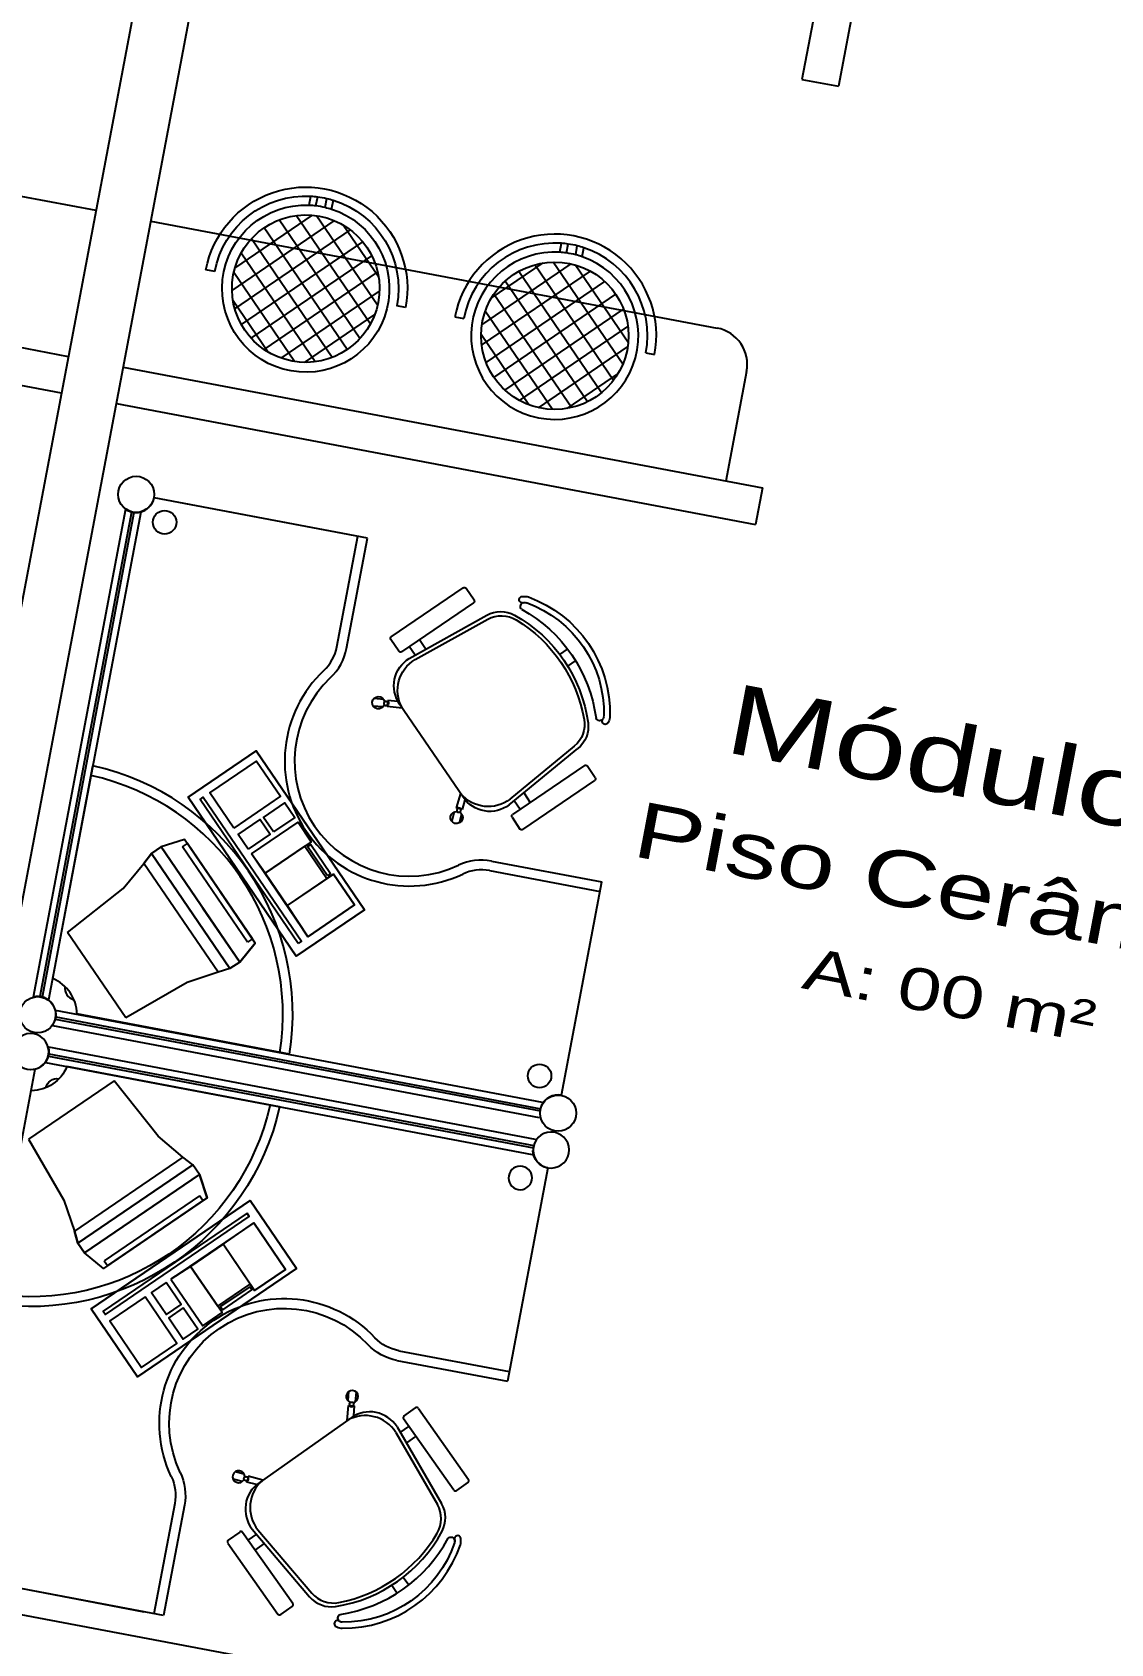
# Model space of a CAD drawing. Header units: inches. Extents: x -18604 to 2753, y -9056 to 3482.
# Drawn here: x -13895.1 to -13604.9, y -2800.9 to -2367.2 of the extents above; entities that cross this region are included whole.
import ezdxf
from ezdxf.enums import TextEntityAlignment as Align

# ---------------------------------------------------------------- set-up
doc = ezdxf.new("R2010")
doc.units = ezdxf.units.IN
for name, color, linetype in [('ESPECARQ', 2, 'Continuous'), ('MOVEIS', 2, 'Continuous'), ('Parede', 6, 'Continuous'), ('Parede Baixo', 4, 'Continuous'), ('TEXTO', 2, 'Continuous')]:
    doc.layers.add(name, color=color, linetype=linetype)
doc.styles.add('REGUA100', font='GOTHIC.TTF', dxfattribs={"width": 1.4})
doc.styles.add('REGUA60', font='GOTHIC.TTF', dxfattribs={"width": 1.4})

# ---------------------------------------------------------------- blocks, each defined once
blk = doc.blocks.new('INDUNI1')
at = {"color": 0, "style": 'REGUA100', "width": 1.4, "flags": 8}
for tag, p in [('NOME1', (0, 0)), ('NOME2', (0, -4.286))]:
    blk.add_attdef(tag, text='', height=2.5, dxfattribs=at).set_placement(p, align=Align.CENTER)
at = {"layer": 'ESPECARQ', "style": 'REGUA60', "width": 1.4}
blk.add_attdef('AREA', text='', height=1.5, dxfattribs=at).set_placement((0, -7.813), align=Align.CENTER)
at = {"layer": 'ESPECARQ', "style": 'REGUA60', "width": 1.4, "flags": 8}
for tag, p in [('PISO', (0, -10.313)), ('REVPAR', (0, -12.813)), ('PEDIR', (0, -15.313))]:
    blk.add_attdef(tag, text='', height=1.5, dxfattribs=at).set_placement(p, align=Align.CENTER)
blk = doc.blocks.new('*X9')
at = {"color": 0}
for p, q in [((6.9425, 8.5689), (7.1715, 8.7978)), ((6.9533, 8.5089), (7.2314, 8.7871)), ((6.9555, 8.6526), (7.0878, 8.7848)), ((7.3601, 8.4791), (7.0644, 8.7748)), ((7.3784, 8.5315), (7.1168, 8.7931)), ((7.3823, 8.5983), (7.1836, 8.797)), ((6.9758, 8.4608), (7.2796, 8.7645)), ((7.0072, 8.4214), (7.319, 8.7332)), ((7.3321, 8.4364), (7.0216, 8.7468)), ((7.3295, 8.7218), (7.3071, 8.7442)), ((7.2959, 8.4018), (6.9871, 8.7107)), ((7.0467, 8.3902), (7.3502, 8.6937)), ((7.2514, 8.3757), (6.9609, 8.6661)), ((7.095, 8.3678), (7.3726, 8.6454)), ((7.1966, 8.3597), (6.945, 8.6114)), ((7.1551, 8.3572), (7.3831, 8.5852)), ((7.1253, 8.3603), (6.9456, 8.5401)), ((7.2395, 8.3708), (7.3695, 8.5009))]:
    blk.add_line(p, q, dxfattribs=at)

msp = doc.modelspace()

# ---------------------------------------------------------------- linework, layer by layer
at = {"layer": 'MOVEIS'}
for p, q in [((-13877.87, -2415.26, 63.44), (-14030.17, -2386.44, 63.44)), ((-13820.58, -2413.77, 63.44), (-13820.08, -2411.35, 63.44)), ((-13818.77, -2413.91, 63.44), (-13818.27, -2411.52, 63.44)), ((-13816.29, -2414.36, 63.44), (-13815.8, -2411.97, 63.44)), ((-13814.55, -2414.84, 63.44), (-13814.06, -2412.44, 63.44)), ((-13863.13, -2418.05, 63.44), (-13710.83, -2446.86, 63.44)), ((-13753.11, -2426.47, 63.44), (-13752.69, -2424.05, 63.44)), ((-13751.31, -2426.65, 63.44), (-13750.9, -2424.25, 63.44)), ((-13748.84, -2427.14, 63.44), (-13748.43, -2424.73, 63.44)), ((-13747.11, -2427.67, 63.44), (-13746.69, -2425.24, 63.44)), ((-13845.98, -2431.61, 63.44), (-13848.34, -2431.17, 63.44)), ((-13794.62, -2441.33, 63.44), (-13796.97, -2440.89, 63.44)), ((-13781.34, -2443.84, 63.44), (-13778.99, -2444.29, 63.44)), ((-13729.98, -2453.56, 63.44), (-13727.62, -2454.01, 63.44)), ((-13702.86, -2458.55, 63.44), (-13708.44, -2488.02, 63.44)), ((-13810.07, -2502.41, 63.44), (-13862.29, -2492.53, 63.44)), ((-13804.88, -2503.39, 63.44), (-13862.29, -2492.53, 63.44)), ((-13870.02, -2495.58, 63.44), (-13894.86, -2626.89, 63.44)), ((-13868.34, -2496.37, 63.44), (-13893.01, -2626.76, 63.44)), ((-13867.72, -2496.49, 63.44), (-13892.39, -2626.88, 63.44)), ((-13865.87, -2496.36, 63.44), (-13890.71, -2627.68, 63.44)), ((-13813.1, -2532.61, 63.44), (-13807.48, -2502.9, 63.44)), ((-13810.51, -2533.1, 63.44), (-13804.88, -2503.39, 63.44)), ((-13798.46, -2529.93, 63.64), (-13779.11, -2516.74, 63.64)), ((-13778.36, -2516.89, 63.64), (-13776.21, -2520.03, 63.64)), ((-13776.35, -2520.79, 63.64), (-13795.7, -2533.98, 63.64)), ((-13793.62, -2535.74, 63.64), (-13772.74, -2524.09, 63.64)), ((-13792.08, -2536.07, 63.64), (-13772.5, -2525.22, 63.64)), ((-13796.45, -2533.84, 63.64), (-13798.6, -2530.69, 63.64)), ((-13792.02, -2534.92, 63.64), (-13793.62, -2532.57, 63.64)), ((-13789.24, -2533.2, 63.64), (-13790.92, -2530.73, 63.64)), ((-13753.13, -2534.72, 63.64), (-13751.02, -2533.28, 63.64)), ((-13750.99, -2537.87, 63.64), (-13748.87, -2536.43, 63.64)), ((-13800.78, -2548.83, 63.64), (-13803.31, -2548.58, 63.64)), ((-13800.58, -2546.78, 63.64), (-13803.11, -2546.54, 63.64)), ((-13799.55, -2548.51, 63.64), (-13799.57, -2548.72, 63.64)), ((-13795.53, -2549.11, 63.64), (-13799.57, -2548.72, 63.64)), ((-13799.41, -2547.09, 63.64), (-13799.43, -2547.3, 63.64)), ((-13796.72, -2547.35, 63.64), (-13799.41, -2547.09, 63.64)), ((-13779.15, -2573.13, 63.64), (-13796.24, -2548.06, 63.64)), ((-13834.84, -2560.65, 65.55), (-13853.16, -2573.14, 65.55)), ((-13834.84, -2560.65, 65.55), (-13834.84, -2560.65, 63.44)), ((-13805.7, -2603.39, 63.44), (-13834.84, -2560.65, 63.44)), ((-13805.7, -2603.39, 65.55), (-13834.84, -2560.65, 65.55)), ((-13766.73, -2575.19, 63.64), (-13748.25, -2560.01, 63.64)), ((-13766.47, -2573.63, 63.64), (-13749.22, -2559.37, 63.64)), ((-13889.56, -2621.89, 63.44), (-13878.73, -2564.65, 63.44)), ((-13847.29, -2571.94, 65.55), (-13834.77, -2563.4, 65.55)), ((-13834.77, -2563.4, 65.55), (-13828.32, -2572.87, 65.55)), ((-13746.5, -2564.57, 63.64), (-13765.85, -2577.76, 63.64)), ((-13743.6, -2567.86, 63.64), (-13745.75, -2564.71, 63.64)), ((-13763.09, -2581.81, 63.64), (-13743.74, -2568.62, 63.64)), ((-13853.16, -2573.14, 65.55), (-13824.02, -2615.87, 65.55)), ((-13849.92, -2573.73, 65.55), (-13849.05, -2573.14, 65.55)), ((-13823.54, -2612.44, 65.55), (-13849.92, -2573.73, 65.55)), ((-13849.05, -2573.14, 65.55), (-13822.66, -2611.84, 65.55)), ((-13840.84, -2581.4, 65.55), (-13847.29, -2571.94, 65.55)), ((-13828.32, -2572.87, 65.55), (-13840.84, -2581.4, 65.55)), ((-13832.88, -2578.53, 65.55), (-13827.13, -2574.61, 65.55)), ((-13827.13, -2574.61, 65.55), (-13824.45, -2578.54, 65.55)), ((-13779.87, -2572.07, 63.64), (-13780.98, -2575.98, 63.64)), ((-13780.78, -2576.04, 63.64), (-13780.98, -2575.98, 63.64)), ((-13778.67, -2573.83, 63.64), (-13779.41, -2576.43, 63.64)), ((-13765.38, -2573.99, 63.64), (-13763.77, -2576.35, 63.64)), ((-13762.76, -2572.03, 63.64), (-13761.08, -2574.51, 63.64)), ((-13839.65, -2583.15, 65.55), (-13833.75, -2579.13, 65.55)), ((-13836.08, -2588.38, 65.55), (-13823.56, -2579.84, 65.55)), ((-13833.75, -2579.13, 65.55), (-13831.07, -2583.05, 65.55)), ((-13830.2, -2582.46, 65.55), (-13832.88, -2578.53, 65.55)), ((-13824.45, -2578.54, 65.55), (-13830.2, -2582.46, 65.55)), ((-13823.56, -2579.84, 65.55), (-13819.99, -2585.08, 65.55)), ((-13781.53, -2577.07, 63.64), (-13782.22, -2579.52, 63.64)), ((-13779.55, -2577.63, 63.64), (-13780.25, -2580.08, 63.64)), ((-13779.41, -2576.43, 63.64), (-13779.61, -2576.37, 63.64)), ((-13765.99, -2578.52, 63.64), (-13763.84, -2581.67, 63.64)), ((-13854.09, -2584.46, 65.55), (-13860.37, -2586.5, 65.55)), ((-13844.58, -2598.41, 65.55), (-13854.09, -2584.46, 65.55)), ((-13836.97, -2587.07, 65.55), (-13839.65, -2583.15, 65.55)), ((-13831.07, -2583.05, 65.55), (-13836.97, -2587.07, 65.55)), ((-13862.98, -2588.28, 64.49), (-13865.01, -2590.94, 64.49)), ((-13865.01, -2590.94, 64.49), (-13862.98, -2588.28, 64.49)), ((-13862.98, -2588.28, 64.49), (-13860.37, -2586.5, 65.55)), ((-13860.37, -2586.5, 65.55), (-13862.98, -2588.28, 65.55)), ((-13841.87, -2619.24, 64.49), (-13862.98, -2588.28, 64.49)), ((-13841.87, -2619.24, 65.55), (-13862.98, -2588.28, 65.55)), ((-13839.26, -2617.46, 65.55), (-13860.37, -2586.5, 65.55)), ((-13860.37, -2586.5, 65.55), (-13839.26, -2617.46, 65.55)), ((-13854.65, -2586.45, 65.55), (-13853.34, -2585.56, 65.55)), ((-13837.13, -2612.15, 65.55), (-13854.65, -2586.45, 65.55)), ((-13835.82, -2611.26, 65.55), (-13853.34, -2585.56, 65.55)), ((-13842.64, -2601.26, 70.83), (-13852.6, -2586.65, 70.83)), ((-13820.9, -2610.64, 65.55), (-13836.08, -2588.38, 65.55)), ((-13819.99, -2585.08, 65.55), (-13821.74, -2586.27, 65.55)), ((-13821.74, -2586.27, 65.55), (-13815.79, -2594.99, 65.55)), ((-13821, -2586.4, 65.55), (-13820.13, -2585.81, 65.55)), ((-13815.65, -2594.25, 65.55), (-13821, -2586.4, 65.55)), ((-13820.13, -2585.81, 65.55), (-13814.78, -2593.66, 65.55)), ((-13870.65, -2597.66, 62.38), (-13865.01, -2590.94, 64.49)), ((-13772.01, -2592.87, 63.44), (-13742.3, -2598.49, 63.44)), ((-13771.52, -2590.28, 63.44), (-13741.81, -2595.9, 63.44)), ((-13885.57, -2609.49, 62.38), (-13870.65, -2597.66, 62.38)), ((-13815.79, -2594.99, 65.55), (-13814.05, -2593.8, 65.55)), ((-13814.78, -2593.66, 65.55), (-13815.65, -2594.25, 65.55)), ((-13814.05, -2593.8, 65.55), (-13808.38, -2602.1, 65.55)), ((-13752.67, -2653.31, 63.44), (-13741.81, -2595.9, 63.44)), ((-13844.58, -2598.41, 65.55), (-13835.07, -2612.36, 65.55)), ((-13849.22, -2602.85, 65.55), (-13839.26, -2617.46, 65.55)), ((-13824.02, -2615.87, 65.55), (-13805.7, -2603.39, 65.55)), ((-13808.38, -2602.1, 65.55), (-13820.9, -2610.64, 65.55)), ((-13805.7, -2603.39, 65.55), (-13805.7, -2603.39, 63.44)), ((-13869.87, -2632.52, 62.38), (-13885.57, -2609.49, 62.38)), ((-13835.07, -2612.36, 65.55), (-13839.26, -2617.46, 65.55)), ((-13835.82, -2611.26, 65.55), (-13837.13, -2612.15, 65.55)), ((-13835.82, -2611.26, 65.55), (-13835.82, -2611.26, 65.55)), ((-13835.82, -2611.26, 65.55), (-13835.82, -2611.26, 65.55)), ((-13822.66, -2611.84, 65.55), (-13823.54, -2612.44, 65.55)), ((-13841.87, -2619.24, 64.49), (-13845.09, -2620.15, 64.49)), ((-13841.87, -2619.24, 64.49), (-13845.09, -2620.15, 64.49)), ((-13839.26, -2617.46, 65.55), (-13841.87, -2619.24, 64.49)), ((-13839.26, -2617.46, 65.55), (-13841.87, -2619.24, 65.55)), ((-13853.4, -2622.95, 62.38), (-13869.87, -2632.52, 62.38)), ((-13845.09, -2620.15, 64.49), (-13853.4, -2622.95, 62.38)), ((-13888.86, -2630.39, 63.44), (-13757.87, -2655.17, 63.44)), ((-13888.74, -2632.24, 63.44), (-13758.21, -2656.93, 63.44)), ((-13825.82, -2642.26, 63.44), (-13883.06, -2631.43, 63.44)), ((-13889.65, -2634.53, 63.44), (-13758.66, -2659.32, 63.44)), ((-13888.86, -2632.86, 63.44), (-13758.33, -2657.55, 63.44)), ((-13890.74, -2640.31, 63.44), (-13759.75, -2665.1, 63.44)), ((-13891.53, -2644.46, 63.44), (-13760.54, -2669.25, 63.44)), ((-13890.73, -2642.79, 63.44), (-13760.2, -2667.48, 63.44)), ((-13890.62, -2642.16, 63.44), (-13760.09, -2666.86, 63.44)), ((-13919.08, -2777.62, 63.44), (-13894.24, -2646.31, 63.44)), ((-13873.07, -2649.41, 62.38), (-13896.1, -2665.11, 62.38)), ((-13828.51, -2656.44, 63.44), (-13885.74, -2645.61, 63.44)), ((-13861.23, -2664.34, 62.38), (-13873.07, -2649.41, 62.38)), ((-13896.1, -2665.11, 62.38), (-13886.53, -2681.59, 62.38)), ((-13854.51, -2669.98, 64.49), (-13861.23, -2664.34, 62.38)), ((-13851.86, -2672, 64.49), (-13854.51, -2669.98, 64.49)), ((-13851.86, -2672, 64.49), (-13854.51, -2669.98, 64.49)), ((-13851.86, -2672, 64.49), (-13882.82, -2693.11, 64.49)), ((-13851.86, -2672, 65.55), (-13882.82, -2693.11, 65.55)), ((-13850.07, -2674.62, 65.55), (-13881.03, -2695.73, 65.55)), ((-13881.03, -2695.73, 65.55), (-13850.07, -2674.62, 65.55)), ((-13864.68, -2684.58, 65.55), (-13850.07, -2674.62, 65.55)), ((-13850.07, -2674.62, 65.55), (-13851.86, -2672, 64.49)), ((-13850.07, -2674.62, 65.55), (-13851.86, -2672, 65.55)), ((-13848.03, -2680.89, 65.55), (-13850.07, -2674.62, 65.55)), ((-13756.38, -2672.88, 63.44), (-13767.24, -2730.29, 63.44)), ((-13886.53, -2681.59, 62.38), (-13883.73, -2689.9, 64.49)), ((-13879.2, -2710.8, 65.55), (-13836.47, -2681.66, 65.55)), ((-13850.03, -2680.34, 65.55), (-13875.73, -2697.86, 65.55)), ((-13849.13, -2681.64, 65.55), (-13874.84, -2699.17, 65.55)), ((-13861.99, -2690.41, 65.55), (-13848.03, -2680.89, 65.55)), ((-13849.13, -2681.64, 65.55), (-13850.03, -2680.34, 65.55)), ((-13849.13, -2681.64, 65.55), (-13849.13, -2681.64, 65.55)), ((-13849.13, -2681.64, 65.55), (-13849.13, -2681.64, 65.55)), ((-13836.47, -2681.66, 65.55), (-13823.98, -2699.98, 65.55)), ((-13837.27, -2685.04, 65.55), (-13875.97, -2711.42, 65.55)), ((-13875.38, -2712.3, 65.55), (-13836.68, -2685.91, 65.55)), ((-13859.14, -2688.46, 70.83), (-13873.75, -2698.43, 70.83)), ((-13835.48, -2687.67, 65.55), (-13857.74, -2702.85, 65.55)), ((-13836.68, -2685.91, 65.55), (-13837.27, -2685.04, 65.55)), ((-13826.94, -2700.19, 65.55), (-13835.48, -2687.67, 65.55)), ((-13882.82, -2693.11, 64.49), (-13883.73, -2689.9, 64.49)), ((-13883.73, -2689.9, 64.49), (-13882.82, -2693.11, 64.49)), ((-13882.82, -2693.11, 64.49), (-13881.03, -2695.73, 65.55)), ((-13881.03, -2695.73, 65.55), (-13882.82, -2693.11, 65.55)), ((-13861.99, -2690.41, 65.55), (-13875.94, -2699.92, 65.55)), ((-13875.94, -2699.92, 65.55), (-13881.03, -2695.73, 65.55)), ((-13875.73, -2697.86, 65.55), (-13874.84, -2699.17, 65.55)), ((-13823.98, -2699.98, 63.44), (-13866.72, -2729.11, 63.44)), ((-13823.98, -2699.98, 65.55), (-13866.72, -2729.11, 65.55)), ((-13835.25, -2705.85, 65.55), (-13826.94, -2700.19, 65.55)), ((-13823.98, -2699.98, 65.55), (-13823.98, -2699.98, 63.44)), ((-13859.05, -2703.74, 65.55), (-13862.97, -2706.42, 65.55)), ((-13855.02, -2709.64, 65.55), (-13859.05, -2703.74, 65.55)), ((-13857.74, -2702.85, 65.55), (-13849.2, -2715.37, 65.55)), ((-13845.16, -2710.06, 65.55), (-13836.44, -2704.11, 65.55)), ((-13836.57, -2704.84, 65.55), (-13844.42, -2710.19, 65.55)), ((-13843.83, -2711.07, 65.55), (-13835.98, -2705.72, 65.55)), ((-13835.98, -2705.72, 65.55), (-13836.57, -2704.84, 65.55)), ((-13836.44, -2704.11, 65.55), (-13835.25, -2705.85, 65.55)), ((-13864.71, -2707.6, 65.55), (-13874.18, -2714.06, 65.55)), ((-13856.18, -2720.13, 65.55), (-13864.71, -2707.6, 65.55)), ((-13862.97, -2706.42, 65.55), (-13858.95, -2712.32, 65.55)), ((-13858.95, -2712.32, 65.55), (-13855.02, -2709.64, 65.55)), ((-13843.97, -2711.8, 65.55), (-13845.16, -2710.06, 65.55)), ((-13844.42, -2710.19, 65.55), (-13843.83, -2711.07, 65.55)), ((-13866.72, -2729.11, 65.55), (-13879.2, -2710.8, 65.55)), ((-13875.97, -2711.42, 65.55), (-13875.38, -2712.3, 65.55)), ((-13874.18, -2714.06, 65.55), (-13865.64, -2726.58, 65.55)), ((-13854.43, -2710.51, 65.55), (-13858.35, -2713.19, 65.55)), ((-13858.35, -2713.19, 65.55), (-13854.43, -2718.94, 65.55)), ((-13850.51, -2716.26, 65.55), (-13854.43, -2710.51, 65.55)), ((-13849.2, -2715.37, 65.55), (-13843.97, -2711.8, 65.55)), ((-13854.43, -2718.94, 65.55), (-13850.51, -2716.26, 65.55)), ((-13865.64, -2726.58, 65.55), (-13856.18, -2720.13, 65.55)), ((-13796.46, -2722.08, 63.44), (-13766.75, -2727.7, 63.44)), ((-13796.95, -2724.67, 63.44), (-13767.24, -2730.29, 63.44)), ((-13866.72, -2729.11, 65.55), (-13866.72, -2729.11, 63.44)), ((-13810.11, -2735.58, 63.64), (-13809.91, -2733.05, 63.64)), ((-13808.07, -2735.74, 63.64), (-13807.86, -2733.21, 63.64)), ((-13809.27, -2740.11, 63.64), (-13834.06, -2757.6, 63.64)), ((-13810.31, -2740.84, 63.64), (-13809.98, -2736.79, 63.64)), ((-13809.78, -2736.81, 63.64), (-13809.98, -2736.79, 63.64)), ((-13808.57, -2739.61, 63.64), (-13808.36, -2736.92, 63.64)), ((-13808.36, -2736.92, 63.64), (-13808.56, -2736.91, 63.64)), ((-13781.68, -2759.55, 63.64), (-13795.19, -2740.42, 63.64)), ((-13795.06, -2739.66, 63.64), (-13791.94, -2737.47, 63.64)), ((-13791.18, -2737.6, 63.64), (-13777.68, -2756.72, 63.64)), ((-13797.22, -2744.07, 63.64), (-13786.05, -2763.47, 63.64)), ((-13796.91, -2742.52, 63.64), (-13784.92, -2763.21, 63.64)), ((-13796.07, -2744.11, 63.64), (-13793.74, -2742.47, 63.64)), ((-13794.3, -2746.87, 63.64), (-13791.86, -2745.14, 63.64)), ((-13838.57, -2757.28, 63.64), (-13841.03, -2756.62, 63.64)), ((-13838.04, -2755.29, 63.64), (-13840.5, -2754.64, 63.64)), ((-13837.36, -2757.4, 63.64), (-13837.31, -2757.2, 63.64)), ((-13834.75, -2758.09, 63.64), (-13837.36, -2757.4, 63.64)), ((-13836.99, -2756.02, 63.64), (-13836.94, -2755.82, 63.64)), ((-13833.02, -2756.87, 63.64), (-13836.94, -2755.82, 63.64)), ((-13777.81, -2757.48, 63.64), (-13780.92, -2759.68, 63.64)), ((-13856.72, -2763.16, 63.44), (-13862.34, -2792.87, 63.44)), ((-13854.13, -2763.65, 63.44), (-13859.75, -2793.36, 63.44)), ((-13839.23, -2770.85, 63.64), (-13842.35, -2773.05, 63.64)), ((-13824.97, -2790.11, 63.64), (-13838.47, -2770.98, 63.64)), ((-13835.92, -2770.06, 63.64), (-13820.44, -2788.28, 63.64)), ((-13834.36, -2770.29, 63.64), (-13819.82, -2787.3, 63.64)), ((-13842.48, -2773.81, 63.64), (-13828.98, -2792.93, 63.64)), ((-13834.7, -2771.39, 63.64), (-13837.03, -2773.03, 63.64)), ((-13832.7, -2773.97, 63.64), (-13835.14, -2775.7, 63.64)), ((-13864.93, -2792.38, 63.44), (-13917.16, -2782.5, 63.44)), ((-13859.75, -2793.36, 63.44), (-13917.16, -2782.5, 63.44)), ((-13795.23, -2782.99, 63.64), (-13793.76, -2785.08, 63.64)), ((-13798.35, -2785.19, 63.64), (-13796.87, -2787.28, 63.64)), ((-13828.22, -2793.07, 63.64), (-13825.1, -2790.87, 63.64))]:
    msp.add_line(p, q, dxfattribs=at)
at = {"layer": 'MOVEIS', "extrusion": (0.826234, 0.563328, 0)}
for p, q in [((-13862.98, -2588.28, 65.55), (-13862.98, -2588.28, 64.49)), ((-13841.87, -2619.24, 65.55), (-13841.87, -2619.24, 64.49))]:
    msp.add_line(p, q, dxfattribs=at)
at = {"layer": 'MOVEIS', "extrusion": (0.563328, -0.826234, 0)}
for p, q in [((-13851.86, -2672, 65.55), (-13851.86, -2672, 64.49)), ((-13882.82, -2693.11, 65.55), (-13882.82, -2693.11, 64.49))]:
    msp.add_line(p, q, dxfattribs=at)
at = {"layer": 'MOVEIS', "elevation": 63.64}
msp.add_lwpolyline([(-13781.42, -2773.76, -0.323529), (-13811.67, -2795.12, -0.122717), (-13812.3, -2794.94, -0.605717), (-13812.23, -2793.01, 0.237888), (-13783.21, -2772.53, -0.605717), (-13781.37, -2773.11)], format="xyb", dxfattribs=at)
msp.add_lwpolyline([(-13812.23, -2793.01, 0.237888), (-13783.21, -2772.53, -0.605717), (-13781.37, -2773.11, -0.122717), (-13781.42, -2773.76, -0.323529), (-13811.67, -2795.12, -0.122717), (-13812.3, -2794.94, -0.605717)], format="xyb", close=True, dxfattribs=at)
at = {"layer": 'MOVEIS'}
for centre, radius in [((-13754.48, -2448.93, 63.44), 19.84), ((-13867.12, -2491.61, 63.44), 4.86), ((-13859.46, -2499.12, 63.44), 3.17), ((-13893.61, -2631.64, 63.44), 4.86), ((-13758.58, -2648.11, 63.44), 3.17), ((-13753.59, -2658.13, 63.44), 4.86), ((-13809.13, -2736.41, 63.64), 0.545), ((-13837.58, -2756.49, 63.64), 0.545)]:
    msp.add_circle(centre, radius, dxfattribs=at)
for centre, radius, start, end in [((-13754.48, -2448.93, 63.44), 27.34, 349.2862, 169.2862), ((-13754.48, -2448.93, 63.44), 24.94, 85.8805, 169.2862), ((-13754.48, -2448.93, 63.44), 24.94, 81.7361, 85.8805), ((-13754.48, -2448.93, 63.44), 24.94, 75.9486, 81.7361), ((-13754.48, -2448.93, 63.44), 22.5, 86.4885, 70.8568), ((-13754.48, -2448.93, 63.44), 22.5, 81.893, 86.4885), ((-13754.48, -2448.93, 63.44), 22.5, 75.4774, 81.893), ((-13754.48, -2448.93, 63.44), 22.5, 70.8568, 75.4774), ((-13754.48, -2448.93, 63.44), 24.94, 71.7859, 75.9486), ((-13754.48, -2448.93, 63.44), 24.94, 349.2862, 71.7859), ((-13712.69, -2456.69, 63.44), 10, 349.2862, 79.2862), ((-13867.12, -2491.61, 63.44), 4.91, 233.8119, 349.2862), ((-13824.72, -2530.41, 63.44), 11.82, 313.3118, 349.2862), ((-13824.72, -2530.41, 63.44), 14.46, 313.3118, 349.2862), ((-13793.58, -2563.44, 63.44), 33.57, 133.3118, 295.2607), ((-13793.58, -2563.44, 63.44), 30.93, 133.3118, 295.2607), ((-13893.61, -2631.64, 63.44), 65.97, 351.0936, 77.4789), ((-13893.61, -2631.64, 63.44), 68.61, 351.0936, 77.4789), ((-13774.21, -2604.49, 63.44), 14.46, 79.2862, 115.2607), ((-13774.21, -2604.49, 63.44), 11.82, 79.2862, 115.2607), ((-13893.61, -2631.64, 63.44), 10.56, 1.1157, 67.4567), ((-13893.61, -2631.64, 63.44), 4.91, 323.8119, 104.7606), ((-13883.19, -2624.53, 63.44), 3.14, 170.8791, 257.6934), ((-13753.59, -2658.13, 63.44), 4.91, 79.2862, 156.8676), ((-13808.99, -2734.39, 63.64), 1.63, 277.9356, 253.7559), ((-13805.41, -2749.18, 63.64), 9.66, 31.9673, 119.627), ((-13809.13, -2736.32, 63.64), 0.817, 217.1996, 313.579), ((-13804.25, -2747.22, 63.64), 8.71, 32.6503, 125.2195), ((-13794.74, -2740.11, 63.64), 0.545, 125.2195, 215.2195), ((-13791.63, -2737.91, 63.64), 0.545, 35.2195, 125.2195), ((-13839.53, -2755.96, 63.64), 1.63, 356.6831, 332.5034), ((-13829.03, -2764.72, 63.64), 8.71, 125.2195, 217.7888), ((-13837.68, -2756.47, 63.64), 0.817, 296.8601, 33.2394), ((-13826.8, -2764.28, 63.64), 9.66, 130.812, 218.4717), ((-13778.12, -2757.04, 63.64), 0.545, 305.2195, 35.2195), ((-13781.24, -2759.24, 63.64), 0.545, 215.2195, 305.2195), ((-13792.66, -2767.27, 63.64), 7.62, 329.4834, 29.9196), ((-13791.52, -2767.03, 63.64), 7.62, 331.6148, 30.0983), ((-13838.92, -2771.29, 63.64), 0.545, 35.2195, 125.2195), ((-13819.51, -2751.91, 63.64), 39.44, 278.8242, 331.6148), ((-13820.07, -2751.11, 63.64), 39.44, 280.9556, 329.4834), ((-13842.03, -2773.49, 63.64), 0.545, 125.2195, 215.2195), ((-13811.32, -2763.51, 63.64), 33.24, 269.3433, 341.0957), ((-13780.6, -2772.67, 63.64), 0.852, 349.894, 185.4086), ((-13782.71, -2773.34, 63.64), 1.36, 342.0894, 10.074), ((-13782.71, -2773.34, 63.64), 2.99, 341.7624, 10.074), ((-13814.63, -2783.35, 63.64), 7.62, 220.3408, 278.8242), ((-13814.02, -2782.35, 63.64), 7.62, 220.5194, 280.9556), ((-13825.42, -2790.42, 63.64), 0.545, 305.2195, 35.2195), ((-13828.53, -2792.62, 63.64), 0.545, 215.2195, 305.2195), ((-13812.97, -2795.52, 63.64), 0.852, 65.0304, 260.5451), ((-13811.63, -2793.76, 63.64), 2.99, 240.365, 268.6766)]:
    msp.add_arc(centre, radius, start, end, dxfattribs=at)
at = {"layer": 'MOVEIS', "extrusion": (0, 0, -1)}
for centre, major_axis, start_param, end_param in [((-13821.48, -2436.25, 63.44), (19.33, 19.33), 4.113981, 7.255574), ((-13821.48, -2436.25, 63.44), (17.63, 17.63), 4.113981, 5.553871), ((-13821.48, -2436.25, 63.44), (15.91, 15.91), -0.472705, 5.537656), ((-13821.48, -2436.25, 63.44), (14.03, 14.03), 4.113981, 10.397166), ((-13821.48, -2436.25, 63.44), (15.91, 15.91), -0.745529, -0.664885), ((-13821.48, -2436.25, 63.44), (-17.63, 17.63), 0.841482, 0.914135), ((-13821.48, -2436.25, 63.44), (-15.91, 15.91), 0.905911, 1.017884), ((-13821.48, -2436.25, 63.44), (17.63, 17.63), -0.656662, -0.55565), ((-13821.48, -2436.25, 63.44), (-15.91, 15.91), 1.017884, 1.098091), ((-13821.48, -2436.25, 63.44), (-17.63, 17.63), 1.015147, 1.08748), ((-13821.48, -2436.25, 63.44), (-17.63, 17.63), 1.08748, 2.543185), ((-13778.81, -2517.19, 63.64), (0.385, 0.385), -1.383806, 0.18699), ((-13763.21, -2519.93, 63.64), (0.602, 0.602), 2.278085, 5.690459), ((-13762.57, -2522.05, 63.64), (2.12, 2.12), -0.944935, -0.450803), ((-13772.87, -2550.48, 63.64), (23.5, 23.5), -0.439168, 0.813148), ((-13776.66, -2520.34, 63.64), (0.385, 0.385), 0.18699, 1.757787), ((-13769.03, -2530.75, 63.64), (5.39, 5.39), -1.294423, -0.273695), ((-13768.81, -2531.89, 63.64), (5.39, 5.39), -1.291305, -0.236495), ((-13762.62, -2521.78, 63.64), (0.77, 0.77), 3.1598, 5.33825), ((-13762.62, -2521.78, 63.64), (0.77, 0.77), 3.1598, 5.33825), ((-13782.49, -2557.04, 63.64), (27.89, 27.89), -0.280105, 0.654085), ((-13782.49, -2557.04, 63.64), (27.89, 27.89), -0.280105, 0.654085), ((-13762.57, -2522.05, 63.64), (0.963, 0.963), -0.944935, -0.456511), ((-13762.57, -2522.05, 63.64), (0.963, 0.963), -0.944935, -0.456511), ((-13772.87, -2550.48, 63.64), (22.35, 22.35), -0.438812, 0.812793), ((-13772.87, -2550.48, 63.64), (22.35, 22.35), -0.438812, 0.812793), ((-13784.61, -2558.49, 63.64), (27.89, 27.89), -0.273695, 0.647675), ((-13785.41, -2559.03, 63.64), (27.89, 27.89), -0.236495, 0.610475), ((-13798.15, -2530.38, 63.64), (0.385, 0.385), 3.328583, 4.899379), ((-13789.04, -2543.15, 63.64), (6.16, 6.16), 3.328583, 4.944221), ((-13787.1, -2544.35, 63.64), (6.83, 6.83), 3.42619, 4.956141), ((-13796, -2533.53, 63.64), (0.385, 0.385), 1.757787, 3.328583), ((-13801.95, -2547.68, 63.64), (1.16, 1.16), 1.0852, 6.946369), ((-13799.93, -2547.86, 63.64), (0.385, 0.385), -1.383806, 4.899379), ((-13800.03, -2547.85, 63.64), (0.578, 0.578), 0.04109, 1.723227), ((-13754.08, -2553.5, 63.64), (5.39, 5.39), 0.610475, 1.665286), ((-13753.09, -2554.12, 63.64), (5.39, 5.39), 0.647675, 1.668404), ((-13742.4, -2551.43, 63.64), (0.77, 0.77), 1.318915, 3.497366), ((-13742.4, -2551.43, 63.64), (0.77, 0.77), 1.318915, 3.497366), ((-13740.9, -2552.66, 63.64), (0.602, 0.602), 0.966707, 4.379081), ((-13742.64, -2551.29, 63.64), (0.963, 0.963), 0.830491, 1.318915), ((-13742.64, -2551.29, 63.64), (0.963, 0.963), 0.830491, 1.318915), ((-13742.64, -2551.29, 63.64), (2.12, 2.12), 0.824784, 1.318915), ((-13746.19, -2565.02, 63.64), (0.385, 0.385), -1.383806, 0.18699), ((-13744.05, -2568.17, 63.64), (0.385, 0.385), 0.18699, 1.757787), ((-13780.32, -2576.64, 63.64), (0.385, 0.385), -1.383806, 4.899379), ((-13780.34, -2576.73, 63.64), (0.578, 0.578), -1.349247, 0.33289), ((-13772.36, -2565.97, 63.64), (6.83, 6.83), 1.701024, 3.230976), ((-13771.95, -2568.22, 63.64), (6.16, 6.16), 1.712945, 3.328583), ((-13780.89, -2578.57, 63.64), (1.16, 1.16), -0.289203, 5.571966), ((-13765.54, -2578.21, 63.64), (0.385, 0.385), 3.328583, 4.899379), ((-13763.39, -2581.36, 63.64), (0.385, 0.385), 1.757787, 3.328583), ((-13895.49, -2641.56, 63.44), (3.43, 3.43), 4.113981, 10.397166), ((-13895.49, -2641.56, 63.44), (3.47, 3.47), 0.527777, 2.987797), ((-13895.49, -2641.56, 63.44), (7.46, 7.46), 1.178852, 2.336721), ((-13888.38, -2651.99, 63.44), (2.22, 2.22), 4.141781, 5.656977), ((-13895.49, -2641.56, 63.44), (48.52, 48.52), 1.003932, 2.511641), ((-13895.49, -2641.56, 63.44), (46.65, 46.65), 1.003932, 2.511641), ((-13755.47, -2668.06, 63.44), (3.43, 3.43), 4.113981, 10.397166), ((-13755.47, -2668.06, 63.44), (3.47, 3.47), 2.543185, 3.897234), ((-13763.77, -2675.56, 63.44), (2.24, 2.24), 4.113981, 10.397166), ((-13827.29, -2741.6, 63.44), (23.74, 23.74), 3.486108, 6.31265), ((-13827.29, -2741.6, 63.44), (21.87, 21.87), 3.486108, 6.31265), ((-13794.26, -2710.46, 63.44), (8.36, 8.36), 2.543185, 3.171058), ((-13794.26, -2710.46, 63.44), (10.23, 10.23), 2.543185, 3.171058), ((-13868.34, -2760.97, 63.44), (8.36, 8.36), 0.344515, 0.972388), ((-13868.34, -2760.97, 63.44), (10.23, 10.23), 0.344515, 0.972388)]:
    msp.add_ellipse(centre, major_axis=major_axis, ratio=1, start_param=start_param, end_param=end_param, dxfattribs=at)
at = {"layer": 'MOVEIS'}
for points in [[(-13824.02, -2615.87, 65.55), (-13853.16, -2573.14, 65.55), (-13834.84, -2560.65, 65.55), (-13805.7, -2603.39, 65.55)], [(-13834.84, -2560.65, 65.55), (-13834.84, -2560.65, 63.44), (-13805.7, -2603.39, 63.44), (-13805.7, -2603.39, 65.55)], [(-13840.84, -2581.4, 65.55), (-13847.29, -2571.94, 65.55), (-13834.77, -2563.4, 65.55), (-13828.32, -2572.87, 65.55)], [(-13823.54, -2612.44, 65.55), (-13849.92, -2573.73, 65.55), (-13849.05, -2573.14, 65.55), (-13822.66, -2611.84, 65.55)], [(-13830.2, -2582.46, 65.55), (-13832.88, -2578.53, 65.55), (-13827.13, -2574.61, 65.55), (-13824.45, -2578.54, 65.55)], [(-13836.97, -2587.07, 65.55), (-13839.65, -2583.15, 65.55), (-13833.75, -2579.13, 65.55), (-13831.07, -2583.05, 65.55)], [(-13836.08, -2588.38, 65.55), (-13823.56, -2579.84, 65.55), (-13819.99, -2585.08, 65.55), (-13832.43, -2593.56, 65.55)], [(-13839.26, -2617.46, 65.55), (-13835.07, -2612.36, 65.55), (-13854.09, -2584.46, 65.55), (-13860.37, -2586.5, 65.55)], [(-13845.09, -2620.15, 64.49), (-13865.01, -2590.94, 64.49), (-13862.98, -2588.28, 64.49), (-13841.87, -2619.24, 64.49)], [(-13841.87, -2619.24, 65.55), (-13862.98, -2588.28, 65.55), (-13860.37, -2586.5, 65.55), (-13839.26, -2617.46, 65.55)], [(-13826.48, -2602.28, 65.55), (-13832.43, -2593.56, 65.55), (-13821.74, -2586.27, 65.55), (-13815.79, -2594.99, 65.55)], [(-13815.65, -2594.25, 65.55), (-13821, -2586.4, 65.55), (-13820.13, -2585.81, 65.55), (-13814.78, -2593.66, 65.55)], [(-13820.9, -2610.64, 65.55), (-13808.38, -2602.1, 65.55), (-13814.05, -2593.8, 65.55), (-13826.48, -2602.28, 65.55)], [(-13854.51, -2669.98, 64.49), (-13883.73, -2689.9, 64.49), (-13882.82, -2693.11, 64.49), (-13851.86, -2672, 64.49)], [(-13851.86, -2672, 65.55), (-13882.82, -2693.11, 65.55), (-13881.03, -2695.73, 65.55), (-13850.07, -2674.62, 65.55)], [(-13850.07, -2674.62, 65.55), (-13848.03, -2680.89, 65.55), (-13875.94, -2699.92, 65.55), (-13881.03, -2695.73, 65.55)], [(-13836.47, -2681.66, 65.55), (-13879.2, -2710.8, 65.55), (-13866.72, -2729.11, 65.55), (-13823.98, -2699.98, 65.55)], [(-13837.27, -2685.04, 65.55), (-13875.97, -2711.42, 65.55), (-13875.38, -2712.3, 65.55), (-13836.68, -2685.91, 65.55)], [(-13835.48, -2687.67, 65.55), (-13826.94, -2700.19, 65.55), (-13835.25, -2705.85, 65.55), (-13843.73, -2693.41, 65.55)], [(-13843.73, -2693.41, 65.55), (-13852.45, -2699.36, 65.55), (-13845.16, -2710.06, 65.55), (-13836.44, -2704.11, 65.55)], [(-13866.72, -2729.11, 65.55), (-13866.72, -2729.11, 63.44), (-13823.98, -2699.98, 63.44), (-13823.98, -2699.98, 65.55)], [(-13857.74, -2702.85, 65.55), (-13849.2, -2715.37, 65.55), (-13843.97, -2711.8, 65.55), (-13852.45, -2699.36, 65.55)], [(-13859.05, -2703.74, 65.55), (-13862.97, -2706.42, 65.55), (-13858.95, -2712.32, 65.55), (-13855.02, -2709.64, 65.55)], [(-13836.57, -2704.84, 65.55), (-13844.42, -2710.19, 65.55), (-13843.83, -2711.07, 65.55), (-13835.98, -2705.72, 65.55)], [(-13864.71, -2707.6, 65.55), (-13874.18, -2714.06, 65.55), (-13865.64, -2726.58, 65.55), (-13856.18, -2720.13, 65.55)], [(-13854.43, -2710.51, 65.55), (-13858.35, -2713.19, 65.55), (-13854.43, -2718.94, 65.55), (-13850.51, -2716.26, 65.55)]]:
    msp.add_3dface(points, dxfattribs=at)
at = {"layer": 'Parede'}
msp.add_line((-13932.84, -2786.51, 63.44), (-13834.59, -2805.1, 63.44), dxfattribs=at)
msp.add_arc((-10812.08, -5815.46, 63.44), 3240.42, 67.24622, 67.24622, dxfattribs=at)
at = {"layer": 'Parede Baixo'}
for p, q in [((-13947.58, -2783.72, 63.44), (-13847.19, -2253.14, 63.44)), ((-13932.84, -2786.51, 63.44), (-13832.46, -2255.92, 63.44)), ((-13670.33, -2286.6, 63.44), (-13687.99, -2379.94, 63.44)), ((-13660.51, -2288.46, 63.44), (-13678.17, -2381.8, 63.44)), ((-13687.99, -2379.94, 63.44), (-13678.17, -2381.8, 63.44)), ((-13885.3, -2454.56, 63.44), (-14057.25, -2422.03, 63.44)), ((-13887.16, -2464.39, 63.44), (-14059.11, -2431.85, 63.44)), ((-13870.57, -2457.35, 63.44), (-13698.62, -2489.88, 63.44)), ((-13872.42, -2467.18, 63.44), (-13700.47, -2499.71, 63.44)), ((-13698.62, -2489.88, 63.44), (-13700.47, -2499.71, 63.44))]:
    msp.add_line(p, q, dxfattribs=at)

# ---------------------------------------------------------------- block references
at = {"layer": 'MOVEIS', "extrusion": (0, 0, -1), "xscale": 89.9999999999949, "yscale": 90.00000000000729, "zscale": -89.99999999999989, "rotation": 10.71375192118864}
msp.add_blockref('*X9', (13331.57, -3314.62, -63.44), dxfattribs=at)
at = {"layer": 'MOVEIS', "xscale": 90.00000000000486, "yscale": 90.00000000000523, "zscale": 90.00000000000512, "rotation": 349.2862480787841}
msp.add_blockref('*X9', (-14531.41, -3087.61, 63.44), dxfattribs=at)
at = {"layer": 'TEXTO'}
ref = msp.add_blockref('INDUNI1', (-13638.38, -2574.26), dxfattribs=dict(at, xscale=7.499999999995258, yscale=7.499999999992724, zscale=7.5, rotation=349.2862480787863))
ref.add_attrib('NOME1', 'Módulo 4', dxfattribs={"layer": '0', "color": 0, "height": 18.75, "rotation": 349.2862, "style": 'REGUA100', "width": 1.4, "flags": 8}).set_placement((-13638.38, -2574.26), align=Align.CENTER)
ref.add_attrib('NOME2', 'Piso Cerâmico', dxfattribs={"layer": '0', "color": 0, "height": 15, "rotation": 349.2862, "style": 'REGUA100', "width": 1.4, "flags": 8}).set_placement((-13644.35, -2605.84), align=Align.CENTER)
ref.add_attrib('AREA', 'A: 00 m²', dxfattribs={"layer": 'ESPECARQ', "height": 11.25, "rotation": 349.2862, "style": 'REGUA60', "width": 1.4}).set_placement((-13649.27, -2631.84), align=Align.CENTER)

doc.saveas('drawing.dxf')
